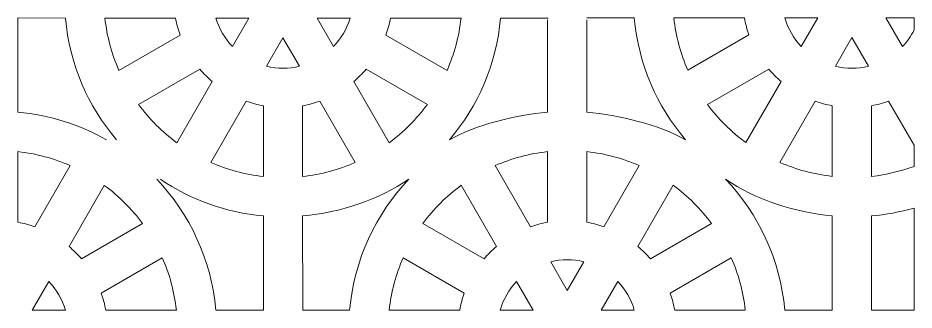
# Model space of a CAD drawing. Header units: centimetres. Extents: x -87 to 87, y -88 to 88.
# Drawn here: x 46.34 to 87.36, y 28.89 to 42.26 of the extents above; entities that cross this region are included whole.
import ezdxf

# ---------------------------------------------------------------- set-up
doc = ezdxf.new("R2010")
doc.units = ezdxf.units.CM
doc.header["$MEASUREMENT"] = 0
doc.layers.add('layer 1', color=7, linetype='Continuous')

msp = doc.modelspace()

# ---------------------------------------------------------------- linework, layer by layer
at = {"layer": 'layer 1', "color": 177, "lineweight": 9}
for points, knots in [([(50.39347, 36.67477), (49.17855, 37.36929), (47.80401, 37.81629), (46.33864, 37.94705), (46.33864, 37.94705), (46.33864, 37.94705), (46.33864, 42.25708), (46.33864, 42.25708), (46.33864, 42.25708), (46.33864, 42.25708), (48.51202, 42.25343), (48.51202, 42.25343), (48.51202, 42.25343), (48.70111, 40.13465), (49.55138, 38.2058), (50.85496, 36.67476)], [0, 0, 0, 0, 0.2, 0.2, 0.2, 0.2, 0.4, 0.4, 0.4, 0.4, 0.6, 0.6, 0.6, 0.6, 1, 1, 1, 1]), ([(50.32091, 42.25343), (50.32091, 42.25343), (53.55289, 42.25345), (53.55289, 42.25345), (53.55289, 42.25345), (53.60167, 41.98526), (53.67173, 41.72449), (53.76146, 41.47304), (53.76146, 41.47304), (53.76146, 41.47304), (50.96204, 39.85678), (50.96204, 39.85678), (50.96204, 39.85678), (50.63349, 40.60398), (50.4131, 41.40947), (50.32091, 42.25343)], [0, 0, 0, 0, 0.2, 0.2, 0.2, 0.2, 0.4, 0.4, 0.4, 0.4, 0.6, 0.6, 0.6, 0.6, 1, 1, 1, 1]), ([(56.15732, 40.9442), (56.15732, 40.9442), (56.91321, 42.25343), (56.91321, 42.25343), (56.91321, 42.25343), (56.91321, 42.25343), (55.40043, 42.25343), (55.40043, 42.25343), (55.40043, 42.25343), (55.54593, 41.75623), (55.80895, 41.3091), (56.15732, 40.9442)], [0, 0, 0, 0, 0.25, 0.25, 0.25, 0.25, 0.5, 0.5, 0.5, 0.5, 1, 1, 1, 1]), ([(60.03095, 42.25345), (60.03095, 42.25345), (61.54369, 42.25343), (61.54369, 42.25343), (61.54369, 42.25343), (61.39818, 41.7562), (61.13518, 41.30909), (60.78684, 40.94423), (60.78684, 40.94423), (60.78684, 40.94423), (60.03095, 42.25345), (60.03095, 42.25345)], [0, 0, 0, 0, 0.25, 0.25, 0.25, 0.25, 0.5, 0.5, 0.5, 0.5, 1, 1, 1, 1]), ([(65.98216, 39.85676), (66.31071, 40.60395), (66.53102, 41.40948), (66.6232, 42.25343), (66.6232, 42.25343), (66.6232, 42.25343), (63.39122, 42.25343), (63.39122, 42.25343), (63.39122, 42.25343), (63.34246, 41.98528), (63.27229, 41.72456), (63.18257, 41.47314), (63.18257, 41.47314), (63.18257, 41.47314), (65.98216, 39.85676), (65.98216, 39.85676)], [0, 0, 0, 0, 0.2, 0.2, 0.2, 0.2, 0.4, 0.4, 0.4, 0.4, 0.6, 0.6, 0.6, 0.6, 1, 1, 1, 1]), ([(70.58232, 42.1708), (70.58232, 42.1708), (70.58234, 37.94731), (70.58234, 37.94731), (70.58234, 37.94731), (69.11603, 37.81646), (67.30369, 37.36894), (66.08823, 36.67368), (66.08823, 36.67368), (67.39231, 38.2049), (68.24294, 40.13413), (68.43207, 42.25342), (68.43207, 42.25342), (68.43207, 42.25342), (70.61015, 42.25343), (70.61015, 42.25343)], [0, 0, 0, 0, 0.2, 0.2, 0.2, 0.2, 0.4, 0.4, 0.4, 0.4, 0.6, 0.6, 0.6, 0.6, 1, 1, 1, 1]), ([(72.37894, 42.25733), (72.37894, 42.25733), (72.38894, 42.25733), (72.38894, 42.25733), (72.38894, 42.25733), (72.38894, 42.25733), (74.55288, 42.25733), (74.55288, 42.25733), (74.55288, 42.25733), (74.74217, 40.13625), (75.59408, 38.20553), (76.90006, 36.67368), (76.90006, 36.67368), (75.68436, 37.36907), (73.84812, 37.81662), (72.38152, 37.94738), (72.38152, 37.94738), (72.38152, 37.94738), (72.38232, 42.1708), (72.38232, 42.1708)], [0, 0, 0, 0, 0.16666667, 0.16666667, 0.16666667, 0.16666667, 0.33333333, 0.33333333, 0.33333333, 0.33333333, 0.5, 0.5, 0.5, 0.5, 0.66666667, 0.66666667, 0.66666667, 0.66666667, 1, 1, 1, 1]), ([(76.36177, 42.25733), (76.36177, 42.25733), (79.59375, 42.25735), (79.59375, 42.25735), (79.59375, 42.25735), (79.64253, 41.98916), (79.71259, 41.72839), (79.80232, 41.47694), (79.80232, 41.47694), (79.80232, 41.47694), (77.0029, 39.86068), (77.0029, 39.86068), (77.0029, 39.86068), (76.67435, 40.60788), (76.45396, 41.41337), (76.36177, 42.25733)], [0, 0, 0, 0, 0.2, 0.2, 0.2, 0.2, 0.4, 0.4, 0.4, 0.4, 0.6, 0.6, 0.6, 0.6, 1, 1, 1, 1]), ([(82.19818, 40.9481), (82.19818, 40.9481), (82.95407, 42.25733), (82.95407, 42.25733), (82.95407, 42.25733), (82.95407, 42.25733), (81.44129, 42.25733), (81.44129, 42.25733), (81.44129, 42.25733), (81.58679, 41.76013), (81.84981, 41.313), (82.19818, 40.9481)], [0, 0, 0, 0, 0.25, 0.25, 0.25, 0.25, 0.5, 0.5, 0.5, 0.5, 1, 1, 1, 1]), ([(87.35908, 41.69347), (87.35908, 41.69347), (87.35906, 42.25735), (87.35906, 42.25735), (87.35906, 42.25735), (87.35906, 42.25735), (86.07181, 42.25735), (86.07181, 42.25735), (86.07181, 42.25735), (86.07181, 42.25735), (86.8277, 40.94813), (86.8277, 40.94813), (86.8277, 40.94813), (87.03842, 41.16884), (87.21792, 41.41965), (87.35908, 41.69347)], [0, 0, 0, 0, 0.2, 0.2, 0.2, 0.2, 0.4, 0.4, 0.4, 0.4, 0.6, 0.6, 0.6, 0.6, 1, 1, 1, 1]), ([(57.71574, 40.04345), (57.71574, 40.04345), (58.47207, 41.35346), (58.47207, 41.35346), (58.47207, 41.35346), (58.47207, 41.35346), (59.22845, 40.04343), (59.22845, 40.04343), (59.22845, 40.04343), (58.73369, 39.92344), (58.2105, 39.92349), (57.71574, 40.04345)], [0, 0, 0, 0, 0.25, 0.25, 0.25, 0.25, 0.5, 0.5, 0.5, 0.5, 1, 1, 1, 1]), ([(83.7566, 40.04735), (83.7566, 40.04735), (84.51293, 41.35736), (84.51293, 41.35736), (84.51293, 41.35736), (84.51293, 41.35736), (85.26931, 40.04733), (85.26931, 40.04733), (85.26931, 40.04733), (84.77455, 39.92734), (84.25136, 39.92739), (83.7566, 40.04735)], [0, 0, 0, 0, 0.25, 0.25, 0.25, 0.25, 0.5, 0.5, 0.5, 0.5, 1, 1, 1, 1]), ([(53.61733, 36.54483), (52.94793, 37.03745), (52.35607, 37.62935), (51.86344, 38.29875), (51.86344, 38.29875), (51.86344, 38.29875), (54.66269, 39.9149), (54.66269, 39.9149), (54.66269, 39.9149), (54.83734, 39.70968), (55.0283, 39.51875), (55.23351, 39.34411), (55.23351, 39.34411), (55.23351, 39.34411), (53.61733, 36.54483), (53.61733, 36.54483)], [0, 0, 0, 0, 0.2, 0.2, 0.2, 0.2, 0.4, 0.4, 0.4, 0.4, 0.6, 0.6, 0.6, 0.6, 1, 1, 1, 1]), ([(61.71059, 39.34423), (61.71059, 39.34423), (63.3268, 36.54484), (63.3268, 36.54484), (63.3268, 36.54484), (63.9962, 37.03746), (64.5881, 37.62935), (65.08072, 38.29875), (65.08072, 38.29875), (65.08072, 38.29875), (62.28136, 39.91501), (62.28136, 39.91501), (62.28136, 39.91501), (62.10673, 39.70981), (61.9158, 39.51887), (61.71059, 39.34423)], [0, 0, 0, 0, 0.2, 0.2, 0.2, 0.2, 0.4, 0.4, 0.4, 0.4, 0.6, 0.6, 0.6, 0.6, 1, 1, 1, 1]), ([(79.65819, 36.54873), (78.98879, 37.04135), (78.39693, 37.63325), (77.9043, 38.30265), (77.9043, 38.30265), (77.9043, 38.30265), (80.70355, 39.9188), (80.70355, 39.9188), (80.70355, 39.9188), (80.8782, 39.71358), (81.06916, 39.52265), (81.27437, 39.34801), (81.27437, 39.34801), (81.27437, 39.34801), (79.65819, 36.54873), (79.65819, 36.54873)], [0, 0, 0, 0, 0.2, 0.2, 0.2, 0.2, 0.4, 0.4, 0.4, 0.4, 0.6, 0.6, 0.6, 0.6, 1, 1, 1, 1]), ([(56.7917, 38.44296), (56.7917, 38.44296), (55.17549, 35.64363), (55.17549, 35.64363), (55.17549, 35.64363), (55.92269, 35.31507), (56.72809, 35.09464), (57.57204, 35.00247), (57.57204, 35.00247), (57.57204, 35.00247), (57.57204, 38.23429), (57.57204, 38.23429), (57.57204, 38.23429), (57.30387, 38.28305), (57.04314, 38.35323), (56.7917, 38.44296)], [0, 0, 0, 0, 0.2, 0.2, 0.2, 0.2, 0.4, 0.4, 0.4, 0.4, 0.6, 0.6, 0.6, 0.6, 1, 1, 1, 1]), ([(59.37204, 35.00239), (59.37204, 35.00239), (59.37204, 38.2343), (59.37204, 38.2343), (59.37204, 38.2343), (59.64022, 38.28307), (59.90098, 38.35324), (60.15243, 38.44298), (60.15243, 38.44298), (60.15243, 38.44298), (61.76878, 35.64339), (61.76878, 35.64339), (61.76878, 35.64339), (61.02156, 35.31483), (60.216, 35.09458), (59.37204, 35.00239)], [0, 0, 0, 0, 0.2, 0.2, 0.2, 0.2, 0.4, 0.4, 0.4, 0.4, 0.6, 0.6, 0.6, 0.6, 1, 1, 1, 1]), ([(82.83256, 38.44686), (82.83256, 38.44686), (81.21635, 35.64753), (81.21635, 35.64753), (81.21635, 35.64753), (81.96355, 35.31897), (82.76895, 35.09854), (83.6129, 35.00637), (83.6129, 35.00637), (83.6129, 35.00637), (83.6129, 38.23819), (83.6129, 38.23819), (83.6129, 38.23819), (83.34473, 38.28695), (83.084, 38.35713), (82.83256, 38.44686)], [0, 0, 0, 0, 0.2, 0.2, 0.2, 0.2, 0.4, 0.4, 0.4, 0.4, 0.6, 0.6, 0.6, 0.6, 1, 1, 1, 1]), ([(87.35908, 35.46502), (87.35908, 35.46502), (87.35908, 36.42772), (87.35908, 36.42772), (87.35908, 36.42772), (87.35908, 36.42772), (86.19329, 38.44688), (86.19329, 38.44688), (86.19329, 38.44688), (85.94184, 38.35714), (85.68108, 38.28697), (85.4129, 38.2382), (85.4129, 38.2382), (85.4129, 38.2382), (85.4129, 35.00629), (85.4129, 35.00629), (85.4129, 35.00629), (86.08974, 35.08022), (86.74191, 35.23653), (87.35908, 35.46502)], [0, 0, 0, 0, 0.16666667, 0.16666667, 0.16666667, 0.16666667, 0.33333333, 0.33333333, 0.33333333, 0.33333333, 0.5, 0.5, 0.5, 0.5, 0.66666667, 0.66666667, 0.66666667, 0.66666667, 1, 1, 1, 1]), ([(47.11905, 32.69752), (46.86759, 32.78725), (46.60682, 32.85744), (46.33861, 32.90622), (46.33861, 32.90622), (46.33861, 32.90622), (46.33864, 36.13818), (46.33864, 36.13818), (46.33864, 36.13818), (47.1826, 36.04601), (47.98802, 35.82541), (48.73524, 35.49685), (48.73524, 35.49685), (48.73524, 35.49685), (47.11905, 32.69752), (47.11905, 32.69752)], [0, 0, 0, 0, 0.2, 0.2, 0.2, 0.2, 0.4, 0.4, 0.4, 0.4, 0.6, 0.6, 0.6, 0.6, 1, 1, 1, 1]), ([(69.80198, 32.69779), (69.80198, 32.69779), (68.18577, 35.49712), (68.18577, 35.49712), (68.18577, 35.49712), (68.93297, 35.82568), (69.73837, 36.04611), (70.58232, 36.13828), (70.58232, 36.13828), (70.58232, 36.13828), (70.58232, 32.90646), (70.58232, 32.90646), (70.58232, 32.90646), (70.31415, 32.8577), (70.05342, 32.78752), (69.80198, 32.69779)], [0, 0, 0, 0, 0.2, 0.2, 0.2, 0.2, 0.4, 0.4, 0.4, 0.4, 0.6, 0.6, 0.6, 0.6, 1, 1, 1, 1]), ([(72.38232, 36.13836), (72.38232, 36.13836), (72.38232, 32.90645), (72.38232, 32.90645), (72.38232, 32.90645), (72.6505, 32.85768), (72.91126, 32.78751), (73.16271, 32.69777), (73.16271, 32.69777), (73.16271, 32.69777), (74.77906, 35.49736), (74.77906, 35.49736), (74.77906, 35.49736), (74.03184, 35.82592), (73.22628, 36.04617), (72.38232, 36.13836)], [0, 0, 0, 0, 0.2, 0.2, 0.2, 0.2, 0.4, 0.4, 0.4, 0.4, 0.6, 0.6, 0.6, 0.6, 1, 1, 1, 1]), ([(52.86791, 34.8707), (54.23306, 33.94512), (55.83902, 33.3481), (57.57206, 33.19344), (57.57206, 33.19344), (57.57206, 33.19344), (57.57204, 28.88699), (57.57204, 28.88699), (57.57204, 28.88699), (57.57204, 28.88699), (55.39868, 28.88699), (55.39868, 28.88699), (55.39868, 28.88699), (55.19253, 31.19717), (54.20037, 33.28155), (52.69161, 34.87071)], [0, 0, 0, 0, 0.2, 0.2, 0.2, 0.2, 0.4, 0.4, 0.4, 0.4, 0.6, 0.6, 0.6, 0.6, 1, 1, 1, 1]), ([(59.37567, 28.88732), (59.37567, 28.88732), (59.37124, 33.19337), (59.37124, 33.19337), (59.37124, 33.19337), (61.10647, 33.34807), (62.86568, 33.94627), (64.23201, 34.87375), (64.23201, 34.87375), (62.72177, 33.28426), (61.72858, 31.19882), (61.5223, 28.88732), (61.5223, 28.88732), (61.5223, 28.88732), (59.37567, 28.88732), (59.37567, 28.88732)], [0, 0, 0, 0, 0.2, 0.2, 0.2, 0.2, 0.4, 0.4, 0.4, 0.4, 0.6, 0.6, 0.6, 0.6, 1, 1, 1, 1]), ([(83.61587, 28.88733), (83.61587, 28.88733), (81.44235, 28.88733), (81.44235, 28.88733), (81.44235, 28.88733), (81.23606, 31.19883), (80.24288, 33.28426), (78.73265, 34.87374), (78.73265, 34.87374), (80.09752, 33.94865), (81.88042, 33.35195), (83.61292, 33.19734), (83.61292, 33.19734), (83.61292, 33.19734), (83.61587, 28.88733), (83.61587, 28.88733)], [0, 0, 0, 0, 0.2, 0.2, 0.2, 0.2, 0.4, 0.4, 0.4, 0.4, 0.6, 0.6, 0.6, 0.6, 1, 1, 1, 1]), ([(52.04725, 32.84172), (51.55463, 33.51115), (50.96261, 34.10264), (50.29318, 34.5953), (50.29318, 34.5953), (50.29318, 34.5953), (48.67718, 31.79631), (48.67718, 31.79631), (48.67718, 31.79631), (48.88238, 31.62168), (49.0733, 31.43076), (49.24794, 31.22555), (49.24794, 31.22555), (49.24794, 31.22555), (52.04725, 32.84172), (52.04725, 32.84172)], [0, 0, 0, 0, 0.2, 0.2, 0.2, 0.2, 0.4, 0.4, 0.4, 0.4, 0.6, 0.6, 0.6, 0.6, 1, 1, 1, 1]), ([(66.62761, 34.59592), (65.95821, 34.1033), (65.36635, 33.5114), (64.87372, 32.842), (64.87372, 32.842), (64.87372, 32.842), (67.67297, 31.22585), (67.67297, 31.22585), (67.67297, 31.22585), (67.84762, 31.43107), (68.03858, 31.622), (68.24379, 31.79664), (68.24379, 31.79664), (68.24379, 31.79664), (66.62761, 34.59592), (66.62761, 34.59592)], [0, 0, 0, 0, 0.2, 0.2, 0.2, 0.2, 0.4, 0.4, 0.4, 0.4, 0.6, 0.6, 0.6, 0.6, 1, 1, 1, 1]), ([(74.72087, 31.79652), (74.72087, 31.79652), (76.33708, 34.59591), (76.33708, 34.59591), (76.33708, 34.59591), (77.00648, 34.10329), (77.59838, 33.5114), (78.091, 32.842), (78.091, 32.842), (78.091, 32.842), (75.29164, 31.22574), (75.29164, 31.22574), (75.29164, 31.22574), (75.11701, 31.43094), (74.92608, 31.62188), (74.72087, 31.79652)], [0, 0, 0, 0, 0.2, 0.2, 0.2, 0.2, 0.4, 0.4, 0.4, 0.4, 0.6, 0.6, 0.6, 0.6, 1, 1, 1, 1]), ([(87.35907, 28.8867), (87.35907, 28.8867), (87.35908, 33.54841), (87.35908, 33.54841), (87.35908, 33.54841), (86.71667, 33.37385), (86.05781, 33.25483), (85.4121, 33.19727), (85.4121, 33.19727), (85.4121, 33.19727), (85.4125, 28.8867), (85.4125, 28.8867), (85.4125, 28.8867), (85.4125, 28.8867), (87.35907, 28.8867), (87.35907, 28.8867)], [0, 0, 0, 0, 0.2, 0.2, 0.2, 0.2, 0.4, 0.4, 0.4, 0.4, 0.6, 0.6, 0.6, 0.6, 1, 1, 1, 1]), ([(52.94877, 31.28375), (52.94877, 31.28375), (50.14916, 29.66741), (50.14916, 29.66741), (50.14916, 29.66741), (50.23889, 29.41594), (50.30924, 29.15521), (50.35801, 28.88699), (50.35801, 28.88699), (50.35801, 28.88699), (53.5898, 28.88699), (53.5898, 28.88699), (53.5898, 28.88699), (53.49763, 29.73097), (53.27732, 30.53654), (52.94877, 31.28375)], [0, 0, 0, 0, 0.2, 0.2, 0.2, 0.2, 0.4, 0.4, 0.4, 0.4, 0.6, 0.6, 0.6, 0.6, 1, 1, 1, 1]), ([(63.33119, 28.88732), (63.33119, 28.88732), (66.56317, 28.8873), (66.56317, 28.8873), (66.56317, 28.8873), (66.61195, 29.15549), (66.68201, 29.41626), (66.77174, 29.66771), (66.77174, 29.66771), (66.77174, 29.66771), (63.97232, 31.28397), (63.97232, 31.28397), (63.97232, 31.28397), (63.64377, 30.53677), (63.42338, 29.73128), (63.33119, 28.88732)], [0, 0, 0, 0, 0.2, 0.2, 0.2, 0.2, 0.4, 0.4, 0.4, 0.4, 0.6, 0.6, 0.6, 0.6, 1, 1, 1, 1]), ([(70.72602, 31.0973), (70.72602, 31.0973), (71.48235, 29.78729), (71.48235, 29.78729), (71.48235, 29.78729), (71.48235, 29.78729), (72.23873, 31.09732), (72.23873, 31.09732), (72.23873, 31.09732), (71.74397, 31.21731), (71.22078, 31.21726), (70.72602, 31.0973)], [0, 0, 0, 0, 0.25, 0.25, 0.25, 0.25, 0.5, 0.5, 0.5, 0.5, 1, 1, 1, 1]), ([(78.99244, 31.28399), (79.32099, 30.5368), (79.5413, 29.73127), (79.63348, 28.88732), (79.63348, 28.88732), (79.63348, 28.88732), (76.4015, 28.88732), (76.4015, 28.88732), (76.4015, 28.88732), (76.35274, 29.15547), (76.28257, 29.41619), (76.19285, 29.66761), (76.19285, 29.66761), (76.19285, 29.66761), (78.99244, 31.28399), (78.99244, 31.28399)], [0, 0, 0, 0, 0.2, 0.2, 0.2, 0.2, 0.4, 0.4, 0.4, 0.4, 0.6, 0.6, 0.6, 0.6, 1, 1, 1, 1]), ([(46.9975, 28.88699), (46.9975, 28.88699), (47.75344, 30.19629), (47.75344, 30.19629), (47.75344, 30.19629), (48.1018, 29.8314), (48.36477, 29.38425), (48.51027, 28.88699), (48.51027, 28.88699), (48.51027, 28.88699), (46.9975, 28.88699), (46.9975, 28.88699)], [0, 0, 0, 0, 0.25, 0.25, 0.25, 0.25, 0.5, 0.5, 0.5, 0.5, 1, 1, 1, 1]), ([(69.1676, 30.19655), (69.1676, 30.19655), (69.92349, 28.88732), (69.92349, 28.88732), (69.92349, 28.88732), (69.92349, 28.88732), (68.41071, 28.88732), (68.41071, 28.88732), (68.41071, 28.88732), (68.55621, 29.38452), (68.81923, 29.83165), (69.1676, 30.19655)], [0, 0, 0, 0, 0.25, 0.25, 0.25, 0.25, 0.5, 0.5, 0.5, 0.5, 1, 1, 1, 1]), ([(73.04123, 28.8873), (73.04123, 28.8873), (74.55397, 28.88732), (74.55397, 28.88732), (74.55397, 28.88732), (74.40846, 29.38455), (74.14546, 29.83166), (73.79712, 30.19652), (73.79712, 30.19652), (73.79712, 30.19652), (73.04123, 28.8873), (73.04123, 28.8873)], [0, 0, 0, 0, 0.25, 0.25, 0.25, 0.25, 0.5, 0.5, 0.5, 0.5, 1, 1, 1, 1])]:
    msp.add_open_spline(points, degree=3, knots=knots, dxfattribs=at)

doc.saveas('drawing.dxf')
